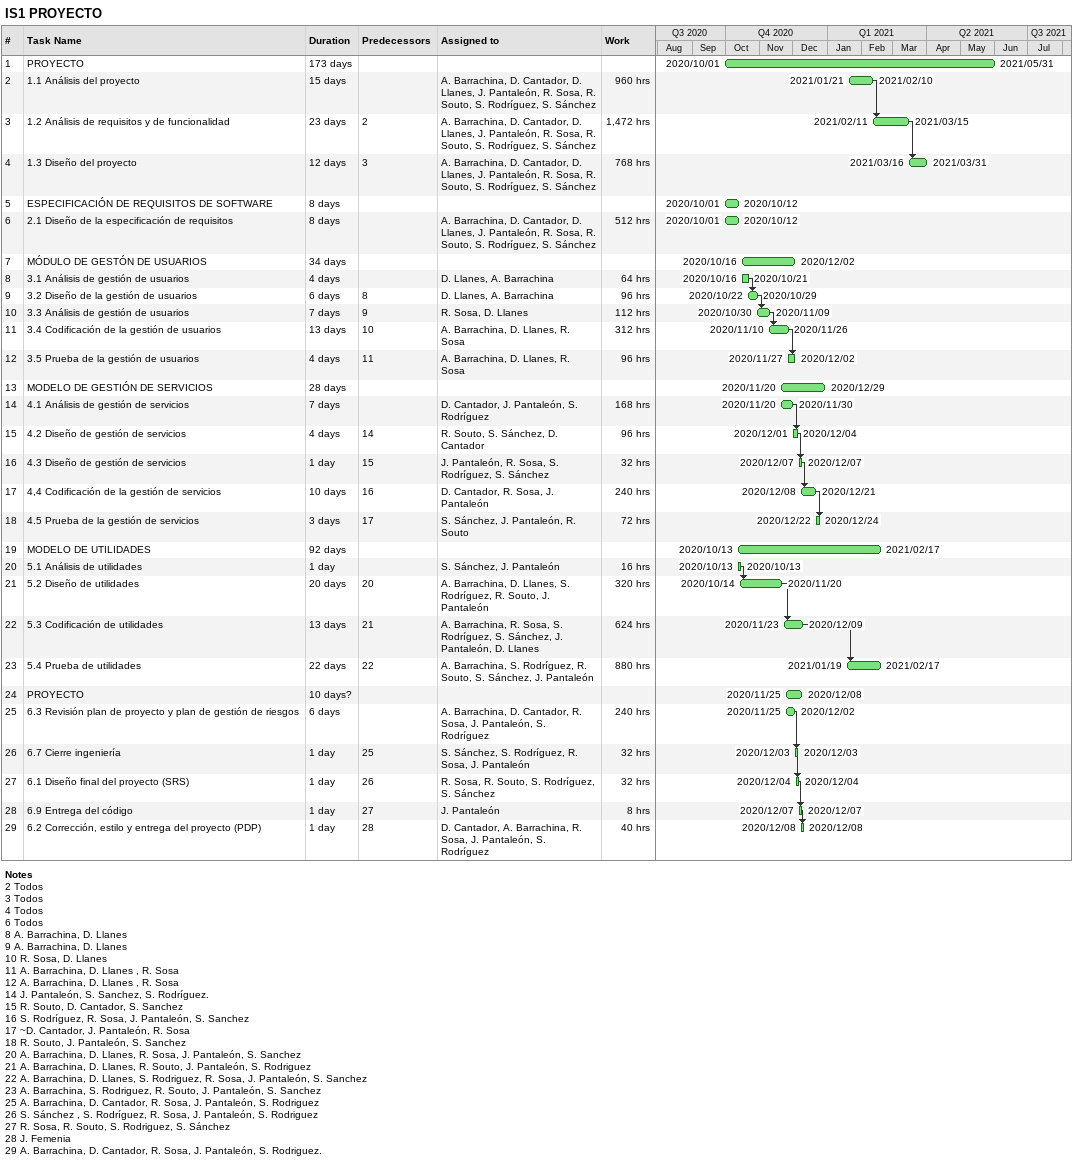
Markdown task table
IS1 PROYECTO

| ID | Task | Duration | Start | Finish | Predecessors | Resources | Work (h) |
|---|---|---|---|---|---|---|---|
| 1 | PROYECTO | 173d | 2020-10-01 | 2021-05-31 |  |  |  |
| 2 | 1.1 Análisis del proyecto | 15d | 2021-01-21 | 2021-02-10 |  | A. Barrachina, D. Cantador, D. Llanes, J. Pantaleón, R. Sosa, R. Souto, S. Rodríguez, S. Sánchez | 960 |
| 3 | 1.2 Análisis de requisitos y de funcionalidad | 23d | 2021-02-11 | 2021-03-15 | 2 | A. Barrachina, D. Cantador, D. Llanes, J. Pantaleón, R. Sosa, R. Souto, S. Rodríguez, S. Sánchez | 1472 |
| 4 | 1.3 Diseño del proyecto | 12d | 2021-03-16 | 2021-03-31 | 3 | A. Barrachina, D. Cantador, D. Llanes, J. Pantaleón, R. Sosa, R. Souto, S. Rodríguez, S. Sánchez | 768 |
| 5 | ESPECIFICACIÓN DE REQUISITOS DE SOFTWARE | 8d | 2020-10-01 | 2020-10-12 |  |  |  |
| 6 | 2.1 Diseño de la especificación de requisitos | 8d | 2020-10-01 | 2020-10-12 |  | A. Barrachina, D. Cantador, D. Llanes, J. Pantaleón, R. Sosa, R. Souto, S. Rodríguez, S. Sánchez | 512 |
| 7 | MÓDULO DE GESTÓN DE USUARIOS | 34d | 2020-10-16 | 2020-12-02 |  |  |  |
| 8 | 3.1 Análisis de gestión de usuarios | 4d | 2020-10-16 | 2020-10-21 |  | D. Llanes, A. Barrachina | 64 |
| 9 | 3.2 Diseño de la gestión de usuarios | 6d | 2020-10-22 | 2020-10-29 | 8 | D. Llanes, A. Barrachina | 96 |
| 10 | 3.3 Análisis de gestión de usuarios | 7d | 2020-10-30 | 2020-11-09 | 9 | R. Sosa, D. Llanes | 112 |
| 11 | 3.4 Codificación de la gestión de usuarios | 13d | 2020-11-10 | 2020-11-26 | 10 | A. Barrachina, D. Llanes, R. Sosa | 312 |
| 12 | 3.5 Prueba de la gestión de usuarios | 4d | 2020-11-27 | 2020-12-02 | 11 | A. Barrachina, D. Llanes, R. Sosa | 96 |
| 13 | MODELO DE GESTIÓN DE SERVICIOS | 28d | 2020-11-20 | 2020-12-29 |  |  |  |
| 14 | 4.1 Análisis de gestión de servicios | 7d | 2020-11-20 | 2020-11-30 |  | D. Cantador, J. Pantaleón, S. Rodríguez | 168 |
| 15 | 4.2 Diseño de gestión de servicios | 4d | 2020-12-01 | 2020-12-04 | 14 | R. Souto, S. Sánchez, D. Cantador | 96 |
| 16 | 4.3 Diseño de gestión de servicios | 1d | 2020-12-07 | 2020-12-07 | 15 | J. Pantaleón, R. Sosa, S. Rodríguez, S. Sánchez | 32 |
| 17 | 4,4 Codificación de la gestión de servicios | 10d | 2020-12-08 | 2020-12-21 | 16 | D. Cantador, R. Sosa, J. Pantaleón | 240 |
| 18 | 4.5 Prueba de la gestión de servicios | 3d | 2020-12-22 | 2020-12-24 | 17 | S. Sánchez, J. Pantaleón, R. Souto | 72 |
| 19 | MODELO DE UTILIDADES | 92d | 2020-10-13 | 2021-02-17 |  |  |  |
| 20 | 5.1 Análisis de utilidades | 1d | 2020-10-13 | 2020-10-13 |  | S. Sánchez, J. Pantaleón | 16 |
| 21 | 5.2 Diseño de utilidades | 20d | 2020-10-14 | 2020-11-20 | 20 | A. Barrachina, D. Llanes, S. Rodríguez, R. Souto, J. Pantaleón | 320 |
| 22 | 5.3 Codificación de utilidades | 13d | 2020-11-23 | 2020-12-09 | 21 | A. Barrachina, R. Sosa, S. Rodríguez, S. Sánchez, J. Pantaleón, D. Llanes | 624 |
| 23 | 5.4 Prueba de utilidades | 22d | 2021-01-19 | 2021-02-17 | 22 | A. Barrachina, S. Rodríguez, R. Souto, S. Sánchez, J. Pantaleón | 880 |
| 24 | PROYECTO | 10d? | 2020-11-25 | 2020-12-08 |  |  |  |
| 25 | 6.3 Revisión plan de proyecto y plan de gestión de riesgos | 6d | 2020-11-25 | 2020-12-02 |  | A. Barrachina, D. Cantador, R. Sosa, J. Pantaleón, S. Rodríguez | 240 |
| 26 | 6.7 Cierre ingeniería | 1d | 2020-12-03 | 2020-12-03 | 25 | S. Sánchez, S. Rodríguez, R. Sosa, J. Pantaleón | 32 |
| 27 | 6.1 Diseño final del proyecto (SRS) | 1d | 2020-12-04 | 2020-12-04 | 26 | R. Sosa, R. Souto, S. Rodríguez, S. Sánchez | 32 |
| 28 | 6.9 Entrega del código | 1d | 2020-12-07 | 2020-12-07 | 27 | J. Pantaleón | 8 |
| 29 | 6.2 Corrección, estilo y entrega del proyecto (PDP) | 1d | 2020-12-08 | 2020-12-08 | 28 | D. Cantador, A. Barrachina, R. Sosa, J. Pantaleón, S. Rodríguez | 40 |

Notes
- 2: Todos
- 3: Todos
- 4: Todos
- 6: Todos
- 8: A. Barrachina, D. Llanes
- 9: A. Barrachina, D. Llanes
- 10: R. Sosa, D. Llanes
- 11: A. Barrachina, D. Llanes , R. Sosa
- 12: A. Barrachina, D. Llanes , R. Sosa
- 14: J. Pantaleón, S. Sanchez, S. Rodríguez.
- 15: R. Souto, D. Cantador, S. Sanchez
- 16: S. Rodríguez, R. Sosa, J. Pantaleón, S. Sanchez
- 17: ~D. Cantador, J. Pantaleón, R. Sosa
- 18: R. Souto, J. Pantaleón, S. Sanchez
- 20: A. Barrachina, D. Llanes, R. Sosa, J. Pantaleón, S. Sanchez
- 21: A. Barrachina, D. Llanes, R. Souto, J. Pantaleón, S. Rodriguez
- 22: A. Barrachina, D. Llanes, S. Rodriguez, R. Sosa, J. Pantaleón, S. Sanchez
- 23: A. Barrachina, S. Rodriguez, R. Souto, J. Pantaleón, S. Sanchez
- 25: A. Barrachina, D. Cantador, R. Sosa, J. Pantaleón, S. Rodriguez
- 26: S. Sánchez , S. Rodríguez, R. Sosa, J. Pantaleón, S. Rodriguez
- 27: R. Sosa, R. Souto, S. Rodriguez, S. Sánchez
- 28: J. Femenia
- 29: A. Barrachina, D. Cantador, R. Sosa, J. Pantaleón, S. Rodriguez.
